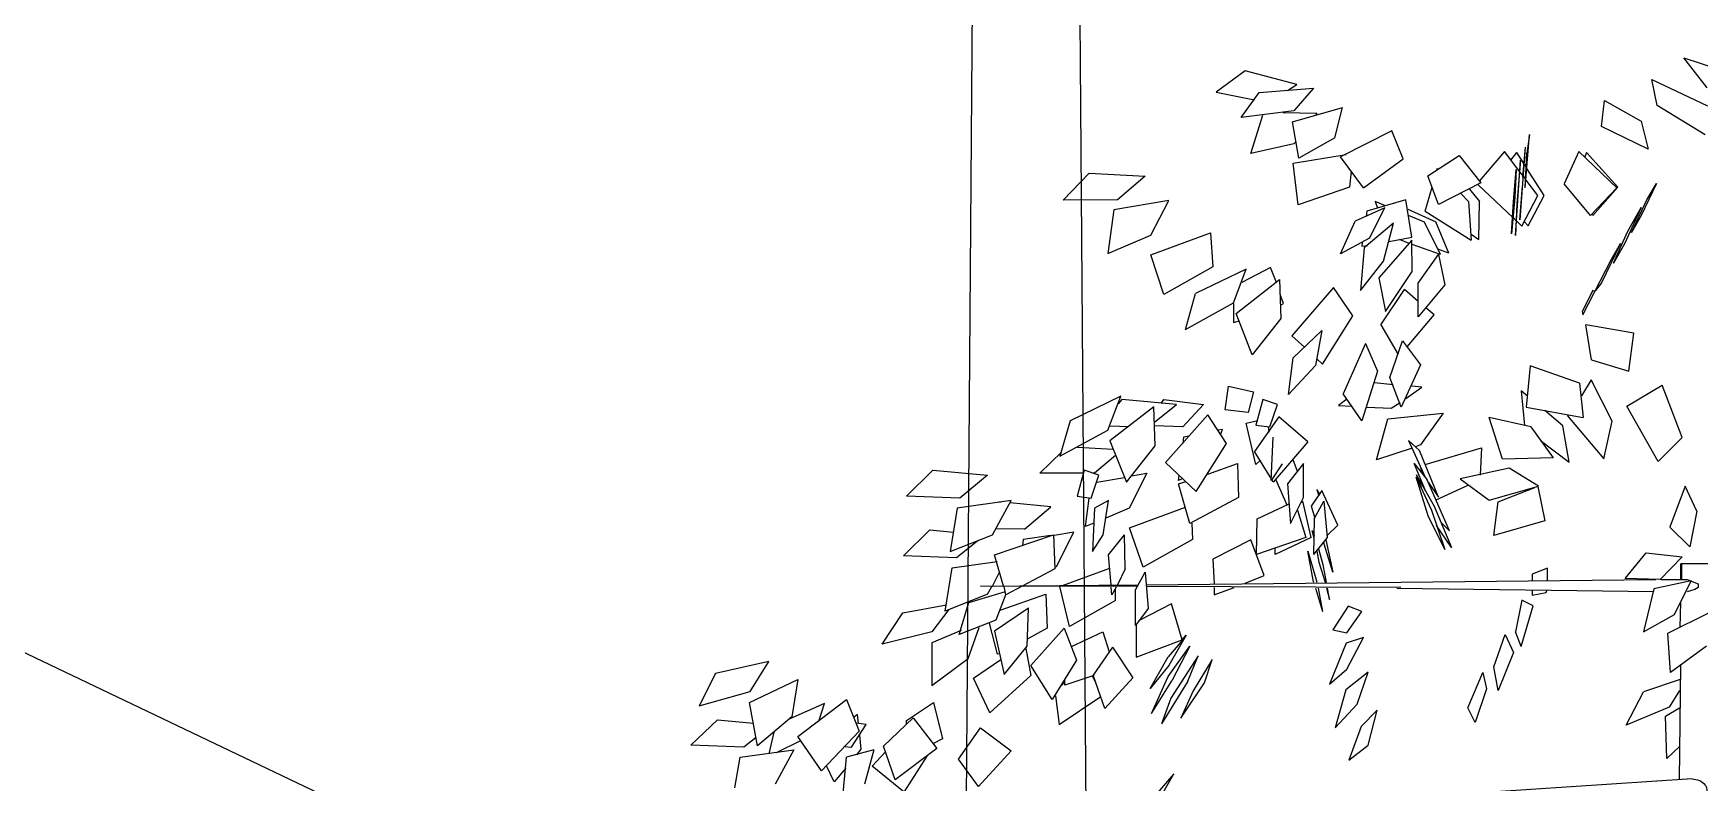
# Model space of a CAD drawing. Header units: millimetres. Extents: x 563079 to 571925, y 2063830 to 2067381.
# Drawn here: x 570962.07 to 570974.44, y 2066250.04 to 2066255.6 of the extents above; entities that cross this region are included whole.
import ezdxf

# ---------------------------------------------------------------- set-up
doc = ezdxf.new("R2010")
doc.units = ezdxf.units.MM
doc.header["$MEASUREMENT"] = 0
for name, color, linetype in [('MATCATDUONG', 8, 'Continuous'), ('MC', 7, 'Continuous'), ('SO', 48, 'Continuous')]:
    doc.layers.add(name, color=color, linetype=linetype)
doc.styles.add('TIEUDE', font='', dxfattribs={"width": 0.8})
doc.styles.get('TIEUDE').set_extended_font_data('.VnAvantH')
doc.dimstyles.new('DIM3', dxfattribs={"dimscale": 1.2, "dimtxt": 1.2, "dimasz": 0.4, "dimexe": 0, "dimexo": 0, "dimgap": 0.3, "dimtad": 1, "dimzin": 0, "dimdsep": 46, "dimtxsty": 'TIEUDE', "dimblk1": 'BOXFILLED', "dimblk2": 'BOXFILLED', "dimsah": 1, "dimcen": 0.09, "dimdle": 0.8, "dimclrd": 9, "dimclre": 9, "dimclrt": 7, "dimadec": 1, "dimazin": 0, "dimtfac": 1, "dimtmove": 2, "dimatfit": 3, "dimldrblk": 'BOXFILLED', "dimfxl": 1, "dimtolj": 1, "dimtzin": 0, "dimarcsym": 0})

# ---------------------------------------------------------------- blocks, each defined once
blk = doc.blocks.new('DEN3')
at = {"layer": 'MATCATDUONG', "color": 222, "elevation": 1.582}
blk.add_lwpolyline([(10945.718, 5254.759), (10945.148, 5329.777, -0.337838), (10960.652, 5350.568), (10973.241, 5353.472), (10972.96, 5354.523), (10959.336, 5351.477, 0.326638), (10943.702, 5330.861), (10943.126, 5254.759)], format="xyb", dxfattribs=at)
blk = doc.blocks.new('fasfsfsdf')
at = {"color": 99, "linetype": 'ByBlock'}
for p, q in [((596094.383, 2065640.816), (596094.021, 2065640.698)), ((596094.211, 2065640.594), (596094.383, 2065640.816)), ((596097.256, 2065640.619), (596097.641, 2065640.719)), ((596097.641, 2065640.719), (596097.855, 2065640.562)), ((596094.62, 2065640.655), (596094.207, 2065640.459)), ((596094.582, 2065640.462), (596094.62, 2065640.655)), ((596097.132, 2065640.591), (596097.28, 2065640.423)), ((596097.537, 2065640.559), (596097.132, 2065640.591)), ((596097.327, 2065640.573), (596097.256, 2065640.619)), ((596097.855, 2065640.562), (596097.57, 2065640.505)), ((596094.226, 2065640.245), (596094.582, 2065640.462)), ((596094.973, 2065640.498), (596094.701, 2065640.345)), ((596094.996, 2065640.305), (596094.973, 2065640.498)), ((596097.289, 2065640.341), (596096.918, 2065640.448)), ((596096.975, 2065640.223), (596096.918, 2065640.448)), ((596097.67, 2065640.373), (596097.537, 2065640.559)), ((596094.701, 2065640.345), (596094.649, 2065640.138)), ((596097.361, 2065640.409), (596097.108, 2065640.405)), ((596097.108, 2065640.405), (596097.118, 2065640.387)), ((596097.242, 2065640.07), (596097.289, 2065640.341)), ((596097.28, 2065640.423), (596097.67, 2065640.373)), ((596097.598, 2065640.106), (596097.508, 2065640.391)), ((596094.649, 2065640.138), (596094.996, 2065640.305)), ((596095.562, 2065639.852), (596095.529, 2065640.248)), ((596095.529, 2065640.248), (596095.548, 2065640.109)), ((596096.466, 2065640.066), (596096.552, 2065640.273)), ((596096.552, 2065640.273), (596096.932, 2065640.081)), ((596096.975, 2065640.223), (596097.242, 2065640.07)), ((596097.261, 2065640.195), (596097.28, 2065640.177)), ((596094.873, 2065639.856), (596095.106, 2065640.113)), ((596095.163, 2065640.12), (596094.882, 2065639.852)), ((596095.106, 2065640.113), (596095.12, 2065640.077)), ((596095.163, 2065640.12), (596095.272, 2065639.881)), ((596095.562, 2065639.852), (596095.548, 2065640.109)), ((596095.562, 2065640.152), (596095.581, 2065639.931)), ((596095.562, 2065640.152), (596095.6, 2065639.613)), ((596095.572, 2065640.031), (596095.624, 2065640.113)), ((596095.6, 2065639.97), (596095.715, 2065640.12)), ((596095.667, 2065640.056), (596095.624, 2065640.113)), ((596095.715, 2065640.12), (596095.9, 2065639.902)), ((596096.052, 2065640.091), (596095.891, 2065639.888)), ((596096.285, 2065639.941), (596096.052, 2065640.091)), ((596096.761, 2065639.852), (596096.466, 2065640.066)), ((596096.761, 2065639.852), (596096.932, 2065640.081)), ((596097.284, 2065640.034), (596096.89, 2065640.098)), ((596097.28, 2065640.177), (596097.598, 2065640.106)), ((596095.42, 2065639.795), (596095.548, 2065639.995)), ((596095.567, 2065640.027), (596095.553, 2065640.002)), ((596095.572, 2065639.938), (596095.577, 2065639.941)), ((596095.577, 2065639.941), (596095.6, 2065639.97)), ((596095.634, 2065639.496), (596095.596, 2065640.056)), ((596095.596, 2065640.056), (596095.624, 2065639.731)), ((596095.648, 2065639.749), (596095.629, 2065639.988)), ((596095.629, 2065639.988), (596095.639, 2065639.781)), ((596096.205, 2065639.727), (596096.285, 2065639.941)), ((596096.209, 2065639.988), (596096.214, 2065639.995)), ((596096.214, 2065639.984), (596096.214, 2065639.995)), ((596096.852, 2065639.974), (596096.866, 2065639.856)), ((596097.246, 2065639.724), (596097.284, 2065640.034)), ((596098.797, 2065639.959), (596098.383, 2065639.938)), ((596098.992, 2065639.76), (596098.797, 2065639.959)), ((596094.659, 2065639.763), (596094.587, 2065639.884)), ((596094.587, 2065639.884), (596094.701, 2065639.645)), ((596094.873, 2065639.856), (596095.058, 2065639.645)), ((596094.882, 2065639.852), (596095.077, 2065639.645)), ((596095.077, 2065639.645), (596095.272, 2065639.881)), ((596095.467, 2065639.795), (596095.553, 2065639.909)), ((596095.558, 2065639.913), (596095.572, 2065639.938)), ((596095.6, 2065639.613), (596095.581, 2065639.863)), ((596095.91, 2065639.874), (596095.653, 2065639.631)), ((596095.891, 2065639.888), (596096.205, 2065639.727)), ((596095.976, 2065639.842), (596095.9, 2065639.749)), ((596096.305, 2065639.677), (596096.252, 2065639.856)), ((596096.866, 2065639.856), (596097.246, 2065639.724)), ((596098.383, 2065639.938), (596098.588, 2065639.763)), ((596094.773, 2065639.52), (596094.659, 2065639.763)), ((596094.801, 2065639.524), (596094.701, 2065639.706)), ((596094.701, 2065639.706), (596094.825, 2065639.435)), ((596095.539, 2065639.57), (596095.42, 2065639.795)), ((596095.586, 2065639.567), (596095.467, 2065639.795)), ((596095.624, 2065639.731), (596095.634, 2065639.496)), ((596095.639, 2065639.781), (596095.662, 2065639.51)), ((596095.662, 2065639.51), (596095.648, 2065639.749)), ((596095.905, 2065639.467), (596095.9, 2065639.749)), ((596095.981, 2065639.749), (596095.962, 2065639.463)), ((596095.981, 2065639.749), (596096.038, 2065639.809)), ((596096.404, 2065639.485), (596096.447, 2065639.763)), ((596096.447, 2065639.763), (596096.737, 2065639.677)), ((596096.533, 2065639.735), (596096.538, 2065639.738)), ((596096.599, 2065639.717), (596096.676, 2065639.749)), ((596096.604, 2065639.702), (596096.823, 2065639.603)), ((596096.718, 2065639.478), (596096.604, 2065639.702)), ((596096.676, 2065639.749), (596096.657, 2065639.699)), ((596098.341, 2065639.499), (596098.207, 2065639.756)), ((596098.207, 2065639.756), (596098.616, 2065639.688)), ((596098.588, 2065639.763), (596098.992, 2065639.76)), ((596094.701, 2065639.645), (596094.773, 2065639.52)), ((596095.058, 2065639.645), (596095.063, 2065639.656)), ((596095.539, 2065639.57), (596095.567, 2065639.599)), ((596095.624, 2065639.603), (596095.586, 2065639.567)), ((596095.629, 2065639.606), (596095.624, 2065639.603)), ((596095.648, 2065639.628), (596095.629, 2065639.606)), ((596095.653, 2065639.631), (596095.648, 2065639.628)), ((596096.305, 2065639.677), (596095.962, 2065639.463)), ((596096.128, 2065639.367), (596096.224, 2065639.599)), ((596096.19, 2065639.356), (596096.309, 2065639.595)), ((596096.433, 2065639.692), (596096.224, 2065639.599)), ((596096.309, 2065639.595), (596096.428, 2065639.645)), ((596096.538, 2065639.588), (596096.756, 2065639.406)), ((596096.614, 2065639.306), (596096.538, 2065639.588)), ((596096.737, 2065639.677), (596096.742, 2065639.638)), ((596096.932, 2065639.36), (596096.823, 2065639.603)), ((596098.616, 2065639.688), (596098.659, 2065639.363)), ((596094.906, 2065639.292), (596094.801, 2065639.524)), ((596095.962, 2065639.506), (596095.905, 2065639.467)), ((596096.4, 2065639.231), (596096.404, 2065639.463)), ((596096.571, 2065639.453), (596096.404, 2065639.485)), ((596096.404, 2065639.463), (596096.647, 2065639.182)), ((596096.423, 2065639.438), (596096.495, 2065639.467)), ((596096.718, 2065639.478), (596096.932, 2065639.36)), ((596097.898, 2065639.517), (596097.879, 2065639.264)), ((596098.341, 2065639.353), (596097.898, 2065639.517)), ((596098.659, 2065639.363), (596098.341, 2065639.499)), ((596094.825, 2065639.435), (596094.906, 2065639.292)), ((596094.92, 2065639.321), (596094.854, 2065639.438)), ((596094.854, 2065639.438), (596094.996, 2065639.146)), ((596096.128, 2065639.367), (596096.209, 2065639.396)), ((596096.205, 2065639.356), (596096.157, 2065639.132)), ((596096.19, 2065639.356), (596096.4, 2065639.431)), ((596096.357, 2065639.142), (596096.205, 2065639.356)), ((596096.775, 2065639.417), (596096.733, 2065639.424)), ((596096.756, 2065639.406), (596096.785, 2065639.089)), ((596096.771, 2065639.446), (596096.775, 2065639.417)), ((596098.245, 2065639.06), (596098.341, 2065639.353)), ((596095.134, 2065638.907), (596094.92, 2065639.321)), ((596096.599, 2065638.932), (596096.4, 2065639.231)), ((596096.785, 2065639.089), (596096.614, 2065639.306)), ((596097.408, 2065639.149), (596097.451, 2065639.26)), ((596097.451, 2065639.26), (596097.665, 2065639.149)), ((596097.727, 2065638.996), (596097.632, 2065639.246)), ((596097.632, 2065639.246), (596098.008, 2065639.067)), ((596097.879, 2065639.264), (596098.245, 2065639.06)), ((596094.996, 2065639.146), (596095.039, 2065639.089)), ((596095.044, 2065639.082), (596095.058, 2065639.089)), ((596095.058, 2065639.089), (596095.139, 2065638.932)), ((596096.157, 2065639.132), (596096.357, 2065638.893)), ((596096.357, 2065638.893), (596096.357, 2065639.142)), ((596096.357, 2065639.007), (596096.457, 2065639.096)), ((596096.633, 2065638.835), (596096.457, 2065639.096)), ((596096.647, 2065639.182), (596096.599, 2065638.932)), ((596096.842, 2065638.9), (596096.985, 2065639.11)), ((596096.985, 2065639.11), (596097.294, 2065638.753)), ((596097.384, 2065639.171), (596097.375, 2065638.882)), ((596097.708, 2065638.918), (596097.384, 2065639.171)), ((596096.238, 2065638.907), (596096.3, 2065638.96)), ((596097.356, 2065638.992), (596097.38, 2065639.06)), ((596097.375, 2065638.982), (596097.356, 2065638.992)), ((596098.084, 2065638.8), (596097.727, 2065638.996)), ((596097.727, 2065638.992), (596097.727, 2065638.85)), ((596098.084, 2065638.8), (596098.008, 2065639.067)), ((596094.754, 2065638.771), (596095.11, 2065638.835)), ((596095.068, 2065638.575), (596095.11, 2065638.835)), ((596095.139, 2065638.932), (596095.134, 2065638.907)), ((596096.438, 2065638.671), (596096.238, 2065638.907)), ((596096.633, 2065638.835), (596096.504, 2065638.614)), ((596097.066, 2065638.543), (596096.842, 2065638.9)), ((596097.375, 2065638.882), (596097.589, 2065638.611)), ((596097.589, 2065638.611), (596097.708, 2065638.918)), ((596097.727, 2065638.85), (596097.684, 2065638.864)), ((596094.792, 2065638.489), (596094.754, 2065638.771)), ((596096.471, 2065638.714), (596096.338, 2065638.536)), ((596096.566, 2065638.443), (596096.471, 2065638.714)), ((596097.284, 2065638.589), (596097.07, 2065638.793)), ((596097.07, 2065638.793), (596097.118, 2065638.532)), ((596097.294, 2065638.753), (596097.199, 2065638.668)), ((596096.747, 2065638.696), (596096.657, 2065638.489)), ((596096.747, 2065638.696), (596096.913, 2065638.322)), ((596097.108, 2065638.582), (596097.066, 2065638.543)), ((596097.318, 2065638.318), (596097.284, 2065638.589)), ((596095.068, 2065638.575), (596094.792, 2065638.489)), ((596095.158, 2065638.4), (596095.524, 2065638.529)), ((596095.524, 2065638.529), (596095.553, 2065638.222)), ((596096.338, 2065638.536), (596096.481, 2065638.222)), ((596096.657, 2065638.489), (596096.775, 2065638.122)), ((596097.118, 2065638.532), (596097.318, 2065638.318)), ((596094.397, 2065637.997), (596094.544, 2065638.386)), ((596094.806, 2065638.229), (596094.544, 2065638.386)), ((596094.915, 2065638.118), (596095.072, 2065638.425)), ((596095.072, 2065638.425), (596095.144, 2065638.307)), ((596095.158, 2065638.4), (596095.13, 2065638.147)), ((596095.543, 2065638.304), (596095.591, 2065638.343)), ((596095.591, 2065638.343), (596095.567, 2065638.086)), ((596096.328, 2065638.372), (596096.404, 2065638.379)), ((596096.447, 2065638.286), (596096.328, 2065638.372)), ((596096.481, 2065638.222), (596096.566, 2065638.443)), ((596096.542, 2065638.389), (596096.68, 2065638.404)), ((596097.765, 2065638.379), (596097.579, 2065638.336)), ((596097.579, 2065638.336), (596097.617, 2065638.183)), ((596097.789, 2065638.204), (596097.765, 2065638.379)), ((596094.573, 2065637.819), (596094.806, 2065638.229)), ((596095.553, 2065638.222), (596095.13, 2065638.147)), ((596096.557, 2065638.215), (596096.49, 2065638.257)), ((596096.737, 2065638.222), (596096.557, 2065638.215)), ((596096.775, 2065638.122), (596096.913, 2065638.322)), ((596096.947, 2065638.236), (596096.847, 2065638.229)), ((596096.885, 2065638.282), (596096.947, 2065638.236)), ((596097.399, 2065638.243), (596097.508, 2065638.279)), ((596097.456, 2065638.076), (596097.399, 2065638.243)), ((596097.508, 2065638.279), (596097.56, 2065638.09)), ((596098.245, 2065638.279), (596097.95, 2065638.243)), ((596098.103, 2065638.076), (596097.95, 2065638.243)), ((596098.15, 2065638.243), (596098.555, 2065638.279)), ((596098.312, 2065638.111), (596098.15, 2065638.243)), ((596098.264, 2065638.25), (596098.245, 2065638.279)), ((596098.307, 2065637.936), (596098.317, 2065638.225)), ((596098.317, 2065638.225), (596098.645, 2065637.972)), ((596098.555, 2065638.279), (596098.583, 2065638.247)), ((596098.659, 2065638.051), (596098.564, 2065638.304)), ((596098.564, 2065638.304), (596098.94, 2065638.122)), ((596094.977, 2065637.84), (596094.915, 2065638.118)), ((596095.248, 2065638.158), (596094.977, 2065637.84)), ((596095.239, 2065638.165), (596095.248, 2065638.158)), ((596095.282, 2065638.083), (596095.415, 2065638.197)), ((596095.52, 2065638.076), (596095.829, 2065638.147)), ((596095.729, 2065637.836), (596095.829, 2065638.147)), ((596096.58, 2065638.136), (596096.171, 2065638.179)), ((596096.171, 2065638.179), (596096.338, 2065637.943)), ((596096.666, 2065637.833), (596096.58, 2065638.136)), ((596097.175, 2065637.965), (596097.389, 2065638.15)), ((596097.389, 2065638.15), (596097.57, 2065637.894)), ((596097.56, 2065638.09), (596097.456, 2065638.076)), ((596097.632, 2065638.104), (596097.546, 2065638.125)), ((596097.56, 2065637.797), (596097.632, 2065638.104)), ((596097.617, 2065638.183), (596097.789, 2065638.204)), ((596097.779, 2065637.954), (596097.917, 2065638.165)), ((596097.917, 2065638.165), (596098.231, 2065637.811)), ((596098.94, 2065638.122), (596099.016, 2065637.858)), ((596094.397, 2065637.997), (596094.573, 2065637.819)), ((596095.234, 2065637.815), (596095.282, 2065638.083)), ((596095.448, 2065637.976), (596095.234, 2065637.815)), ((596095.52, 2065638.076), (596095.353, 2065637.847)), ((596096.428, 2065637.976), (596096.305, 2065637.704)), ((596096.347, 2065637.901), (596096.428, 2065637.976)), ((596097.175, 2065637.965), (596097.432, 2065637.665)), ((596097.446, 2065637.679), (596097.432, 2065638.001)), ((596097.47, 2065638.076), (596097.465, 2065638.036)), ((596097.822, 2065638.018), (596097.808, 2065638.058)), ((596097.808, 2065638.058), (596097.841, 2065638.051)), ((596098.055, 2065638.008), (596098.098, 2065638.001)), ((596098.098, 2065638.001), (596098.103, 2065637.954)), ((596098.103, 2065638.076), (596098.312, 2065638.083)), ((596098.645, 2065638.083), (596098.502, 2065638.079)), ((596098.645, 2065637.972), (596098.521, 2065637.665)), ((596099.016, 2065637.858), (596098.659, 2065638.051)), ((596095.353, 2065637.847), (596095.729, 2065637.836)), ((596096.305, 2065637.797), (596095.886, 2065637.922)), ((596095.886, 2065637.922), (596095.895, 2065637.719)), ((596096.205, 2065637.555), (596096.347, 2065637.901)), ((596096.338, 2065637.943), (596096.376, 2065637.929)), ((596096.4, 2065637.919), (596096.666, 2065637.833)), ((596097.441, 2065637.687), (596097.57, 2065637.894)), ((596098.003, 2065637.597), (596097.779, 2065637.954)), ((596098.521, 2065637.665), (596098.307, 2065637.936)), ((596098.602, 2065637.865), (596098.759, 2065637.733)), ((596098.888, 2065637.926), (596098.621, 2065637.911)), ((596099.164, 2065637.733), (596099.002, 2065637.89)), ((596095.463, 2065637.637), (596095.681, 2065637.769)), ((596095.681, 2065637.769), (596096.043, 2065637.69)), ((596096.371, 2065637.722), (596096.238, 2065637.487)), ((596096.385, 2065637.804), (596096.29, 2065637.683)), ((596096.3, 2065637.597), (596096.385, 2065637.804)), ((596096.338, 2065637.776), (596096.328, 2065637.733)), ((596096.371, 2065637.722), (596096.333, 2065637.63)), ((596097.208, 2065637.551), (596097.208, 2065637.804)), ((596097.208, 2065637.804), (596097.327, 2065637.654)), ((596097.251, 2065637.744), (596097.284, 2065637.833)), ((596097.365, 2065637.801), (596097.446, 2065637.679)), ((596097.527, 2065637.829), (596097.56, 2065637.797)), ((596097.698, 2065637.804), (596097.689, 2065637.551)), ((596097.917, 2065637.726), (596097.698, 2065637.804)), ((596098.231, 2065637.811), (596098.003, 2065637.597)), ((596098.136, 2065637.679), (596098.131, 2065637.715)), ((596098.483, 2065637.712), (596098.369, 2065637.733)), ((596098.369, 2065637.733), (596098.502, 2065637.473)), ((596098.726, 2065637.719), (596098.835, 2065637.754)), ((596098.783, 2065637.547), (596098.726, 2065637.719)), ((596098.759, 2065637.733), (596098.769, 2065637.733)), ((596098.835, 2065637.754), (596098.888, 2065637.562)), ((596098.84, 2065637.733), (596099.164, 2065637.733)), ((596099.958, 2065637.754), (596099.554, 2065637.719)), ((596099.554, 2065637.719), (596099.758, 2065637.547)), ((596100.153, 2065637.562), (596099.958, 2065637.754)), ((596094.287, 2065637.451), (596094.373, 2065637.637)), ((596094.373, 2065637.637), (596094.487, 2065637.333)), ((596095.467, 2065637.633), (596095.415, 2065637.38)), ((596095.829, 2065637.533), (596095.463, 2065637.637)), ((596095.762, 2065637.519), (596095.491, 2065637.626)), ((596096.043, 2065637.69), (596095.829, 2065637.533)), ((596095.981, 2065637.644), (596096.224, 2065637.533)), ((596096.124, 2065637.305), (596096.29, 2065637.683)), ((596096.281, 2065637.665), (596096.205, 2065637.555)), ((596096.371, 2065637.704), (596096.257, 2065637.458)), ((596096.281, 2065637.415), (596096.371, 2065637.704)), ((596096.305, 2065637.605), (596096.305, 2065637.608)), ((596096.951, 2065637.348), (596097.07, 2065637.605)), ((596097.07, 2065637.605), (596097.151, 2065637.487)), ((596097.085, 2065637.576), (596097.108, 2065637.612)), ((596097.108, 2065637.612), (596097.094, 2065637.565)), ((596097.327, 2065637.654), (596097.304, 2065637.358)), ((596097.413, 2065637.683), (596097.332, 2065637.498)), ((596097.432, 2065637.665), (596097.441, 2065637.683)), ((596097.441, 2065637.683), (596097.441, 2065637.687)), ((596098.05, 2065637.358), (596098.136, 2065637.654)), ((596098.136, 2065637.654), (596098.079, 2065637.672)), ((596098.103, 2065637.694), (596098.136, 2065637.679)), ((596098.74, 2065637.665), (596098.536, 2065637.701)), ((596095.795, 2065637.269), (596095.762, 2065637.519)), ((596096.238, 2065637.487), (596096.109, 2065637.18)), ((596097.056, 2065637.526), (596097.032, 2065637.255)), ((596097.127, 2065637.394), (596097.056, 2065637.526)), ((596097.151, 2065637.487), (596097.123, 2065637.401)), ((596097.151, 2065637.255), (596097.213, 2065637.526)), ((596097.304, 2065637.358), (596097.208, 2065637.551)), ((596097.223, 2065637.515), (596097.213, 2065637.526)), ((596097.551, 2065637.394), (596097.313, 2065637.505)), ((596097.689, 2065637.551), (596098.05, 2065637.358)), ((596098.498, 2065637.326), (596098.084, 2065637.48)), ((596098.502, 2065637.473), (596098.674, 2065637.398)), ((596098.655, 2065637.53), (596098.759, 2065637.473)), ((596098.693, 2065637.276), (596098.655, 2065637.53)), ((596098.759, 2065637.473), (596098.773, 2065637.151)), ((596098.888, 2065637.562), (596098.783, 2065637.547)), ((596098.826, 2065637.337), (596098.797, 2065637.547)), ((596099.083, 2065637.483), (596099.387, 2065637.512)), ((596099.278, 2065637.316), (596099.083, 2065637.483)), ((596099.516, 2065637.276), (596099.378, 2065637.53)), ((596099.378, 2065637.53), (596099.777, 2065637.473)), ((596099.454, 2065637.515), (596099.463, 2065637.519)), ((596099.463, 2065637.519), (596099.463, 2065637.515)), ((596099.758, 2065637.547), (596100.153, 2065637.562)), ((596099.777, 2065637.473), (596099.83, 2065637.151)), ((596094.287, 2065637.451), (596094.34, 2065637.187)), ((596095.415, 2065637.38), (596095.795, 2065637.269)), ((596096.109, 2065637.18), (596096.219, 2065637.344)), ((596096.124, 2065637.305), (596096.186, 2065637.366)), ((596096.257, 2065637.458), (596096.157, 2065637.166)), ((596096.157, 2065637.166), (596096.281, 2065637.415)), ((596097.032, 2065637.269), (596096.951, 2065637.348)), ((596097.127, 2065637.394), (596097.132, 2065637.13)), ((596097.251, 2065637.458), (596097.189, 2065637.255)), ((596097.556, 2065637.13), (596097.551, 2065637.394)), ((596098.036, 2065637.362), (596098.031, 2065637.241)), ((596098.764, 2065637.362), (596098.826, 2065637.337)), ((596094.487, 2065637.333), (596094.34, 2065637.187)), ((596097.042, 2065637.237), (596096.99, 2065636.998)), ((596097.032, 2065637.255), (596097.132, 2065637.13)), ((596097.051, 2065637.198), (596097.056, 2065637.223)), ((596097.142, 2065637.308), (596097.127, 2065637.269)), ((596097.127, 2065637.248), (596097.142, 2065637.308)), ((596097.151, 2065637.255), (596097.418, 2065637.13)), ((596097.189, 2065637.255), (596097.556, 2065637.13)), ((596097.499, 2065636.973), (596097.598, 2065637.237)), ((596097.598, 2065637.237), (596097.879, 2065637.094)), ((596098.031, 2065637.241), (596098.398, 2065637.034)), ((596098.398, 2065637.034), (596098.498, 2065637.326)), ((596098.531, 2065637.023), (596098.536, 2065637.276)), ((596098.655, 2065637.126), (596098.536, 2065637.276)), ((596098.773, 2065637.151), (596098.693, 2065637.276)), ((596099.04, 2065637.041), (596098.911, 2065637.294)), ((596098.911, 2065637.294), (596099.059, 2065637.269)), ((596099.064, 2065637.276), (596099.054, 2065637.023)), ((596099.501, 2065637.126), (596099.064, 2065637.276)), ((596099.083, 2065637.269), (596099.287, 2065637.241)), ((596099.278, 2065637.316), (596099.487, 2065637.319)), ((596099.287, 2065637.241), (596099.292, 2065637.194)), ((596099.83, 2065637.151), (596099.516, 2065637.276)), ((596099.625, 2065637.23), (596099.782, 2065637.105)), ((596099.982, 2065637.312), (596099.806, 2065637.294)), ((596100.177, 2065637.119), (596099.982, 2065637.312)), ((596094.663, 2065637.141), (596094.397, 2065637.112)), ((596094.397, 2065637.112), (596094.559, 2065636.944)), ((596094.82, 2065636.952), (596094.663, 2065637.141)), ((596096.99, 2065636.998), (596097.051, 2065637.198)), ((596097.061, 2065637.052), (596097.094, 2065637.169)), ((596097.108, 2065637.155), (596097.094, 2065637.073)), ((596097.175, 2065637.155), (596097.118, 2065636.959)), ((596097.132, 2065636.927), (596097.175, 2065637.155)), ((596097.418, 2065637.13), (596097.418, 2065637.176)), ((596098.635, 2065636.905), (596098.655, 2065637.126)), ((596099.435, 2065636.895), (596099.501, 2065637.126)), ((596099.782, 2065637.105), (596100.177, 2065637.119)), ((596094.173, 2065637.059), (596094.406, 2065637.059)), ((596094.373, 2065637.059), (596094.383, 2065637.059)), ((596094.406, 2065637.059), (596094.402, 2065637.059)), ((596094.402, 2065637.059), (596094.402, 2065636.944)), ((596094.406, 2065636.944), (596094.406, 2065637.059)), ((596095.396, 2065637.027), (596095.51, 2065636.984)), ((596095.396, 2065636.937), (596095.396, 2065637.027)), ((596095.51, 2065636.984), (596095.51, 2065636.937)), ((596097.037, 2065636.923), (596097.061, 2065637.052)), ((596097.094, 2065637.073), (596097.047, 2065636.923)), ((596097.641, 2065636.916), (596097.499, 2065636.973)), ((596097.879, 2065637.094), (596097.87, 2065636.912)), ((596098.383, 2065636.998), (596098.36, 2065636.727)), ((596098.455, 2065636.866), (596098.383, 2065636.998)), ((596098.531, 2065637.023), (596098.588, 2065636.905)), ((596098.997, 2065636.898), (596098.645, 2065637.027)), ((596099.054, 2065637.034), (596099.04, 2065637.041)), ((596099.054, 2065637.023), (596099.416, 2065636.83)), ((596099.516, 2065636.895), (596099.463, 2065636.998)), ((596099.815, 2065637.03), (596099.482, 2065637.077)), ((596099.868, 2065636.709), (596099.815, 2065637.03)), ((596094.359, 2065636.944), (596094.278, 2065636.912)), ((596094.278, 2065636.912), (596094.278, 2065636.884)), ((596094.278, 2065636.884), (596094.302, 2065636.87)), ((596094.302, 2065636.87), (596094.359, 2065636.852)), ((596094.454, 2065636.684), (596094.33, 2065636.934)), ((596094.33, 2065636.934), (596094.606, 2065636.873)), ((596094.554, 2065636.944), (596094.359, 2065636.944)), ((596094.559, 2065636.944), (596094.82, 2065636.952)), ((596098.374, 2065636.905), (596094.592, 2065636.944)), ((596096.514, 2065636.88), (596094.606, 2065636.855)), ((596094.606, 2065636.873), (596094.682, 2065636.556)), ((596094.606, 2065636.855), (596094.606, 2065636.862)), ((596095.405, 2065636.848), (596095.401, 2065636.862)), ((596095.51, 2065636.866), (596095.51, 2065636.827)), ((596096.485, 2065636.884), (596098.374, 2065636.891)), ((596097.037, 2065636.88), (596097.013, 2065636.795)), ((596097.013, 2065636.795), (596097.028, 2065636.88)), ((596097.047, 2065636.923), (596097.037, 2065636.923)), ((596097.118, 2065636.88), (596097.066, 2065636.705)), ((596097.099, 2065636.88), (596097.066, 2065636.705)), ((596097.118, 2065636.959), (596097.108, 2065636.923)), ((596097.127, 2065636.923), (596097.132, 2065636.927)), ((596097.87, 2065636.83), (596097.722, 2065636.884)), ((596097.87, 2065636.884), (596097.87, 2065636.83)), ((596099.606, 2065636.895), (596098.434, 2065636.905)), ((596098.441, 2065636.891), (596099.606, 2065636.895)), ((596098.455, 2065636.602), (596098.455, 2065636.866)), ((596098.597, 2065636.887), (596098.631, 2065636.83)), ((596098.602, 2065636.788), (596098.602, 2065636.877)), ((596098.631, 2065636.83), (596098.635, 2065636.887)), ((596098.945, 2065636.595), (596099.016, 2065636.891)), ((596099.416, 2065636.83), (596099.43, 2065636.891)), ((596099.692, 2065636.773), (596099.42, 2065636.855)), ((596099.43, 2065636.891), (596099.435, 2065636.895)), ((596099.52, 2065636.891), (596099.516, 2065636.895)), ((596099.554, 2065636.834), (596099.52, 2065636.891)), ((596094.411, 2065636.588), (596094.406, 2065636.773)), ((596095.51, 2065636.827), (596095.405, 2065636.848)), ((596095.501, 2065636.748), (596095.586, 2065636.791)), ((596095.591, 2065636.445), (596095.501, 2065636.748)), ((596095.586, 2065636.791), (596095.634, 2065636.556)), ((596096.775, 2065636.705), (596096.875, 2065636.745)), ((596096.875, 2065636.745), (596096.99, 2065636.57)), ((596098.107, 2065636.495), (596098.188, 2065636.763)), ((596098.188, 2065636.763), (596098.421, 2065636.641)), ((596098.36, 2065636.727), (596098.455, 2065636.602)), ((596098.602, 2065636.788), (596098.945, 2065636.595)), ((596099.121, 2065636.834), (596099.111, 2065636.581)), ((596099.458, 2065636.716), (596099.121, 2065636.834)), ((596099.259, 2065636.449), (596099.249, 2065636.73)), ((596099.249, 2065636.73), (596099.501, 2065636.559)), ((596099.416, 2065636.834), (596099.492, 2065636.641)), ((596099.554, 2065636.834), (596099.868, 2065636.709)), ((596099.763, 2065636.534), (596099.692, 2065636.773)), ((596100.182, 2065636.695), (596099.858, 2065636.755)), ((596094.502, 2065636.545), (596094.192, 2065636.698)), ((596094.682, 2065636.556), (596094.454, 2065636.684)), ((596096.885, 2065636.548), (596096.775, 2065636.705)), ((596098.45, 2065636.606), (596098.45, 2065636.367)), ((596099.478, 2065636.388), (596099.539, 2065636.62)), ((596099.492, 2065636.641), (596099.763, 2065636.534)), ((596099.839, 2065636.72), (596099.967, 2065636.556)), ((596100.334, 2065636.463), (596100.182, 2065636.695)), ((596094.483, 2065636.252), (596094.502, 2065636.545)), ((596095.591, 2065636.445), (596095.634, 2065636.556)), ((596095.71, 2065636.534), (596095.648, 2065636.402)), ((596095.795, 2065636.295), (596095.71, 2065636.534)), ((596096.885, 2065636.277), (596096.761, 2065636.513)), ((596096.761, 2065636.513), (596096.89, 2065636.47)), ((596096.99, 2065636.57), (596096.885, 2065636.548)), ((596098.107, 2065636.495), (596098.079, 2065636.531)), ((596098.079, 2065636.531), (596098.207, 2065636.306)), ((596098.45, 2065636.367), (596098.107, 2065636.495)), ((596098.107, 2065636.491), (596098.212, 2065636.37)), ((596098.697, 2065636.556), (596098.65, 2065636.406)), ((596098.93, 2065636.445), (596098.697, 2065636.556)), ((596098.983, 2065636.581), (596098.892, 2065636.345)), ((596099.23, 2065636.306), (596098.983, 2065636.581)), ((596099.111, 2065636.581), (596099.254, 2065636.502)), ((596099.501, 2065636.559), (596099.43, 2065636.238)), ((596099.696, 2065636.356), (596099.615, 2065636.588)), ((596099.749, 2065636.566), (596099.967, 2065636.474)), ((596099.967, 2065636.556), (596100.334, 2065636.463)), ((596094.216, 2065636.449), (596094.483, 2065636.252)), ((596095.648, 2065636.402), (596095.762, 2065636.12)), ((596096.89, 2065636.47), (596097.013, 2065636.167)), ((596098.065, 2065636.188), (596097.989, 2065636.377)), ((596097.989, 2065636.377), (596098.193, 2065636.063)), ((596098.212, 2065636.224), (596098.05, 2065636.449)), ((596098.05, 2065636.449), (596098.184, 2065636.192)), ((596098.345, 2065636.135), (596098.212, 2065636.37)), ((596098.626, 2065636.441), (596098.474, 2065636.213)), ((596098.626, 2065636.441), (596098.769, 2065636.234)), ((596099.268, 2065636.431), (596099.23, 2065636.231)), ((596099.43, 2065636.238), (596099.259, 2065636.449)), ((596099.463, 2065636.391), (596099.478, 2065636.388)), ((596099.967, 2065636.156), (596099.696, 2065636.356)), ((596099.967, 2065636.474), (596099.967, 2065636.156)), ((596094.416, 2065635.457), (596094.406, 2065636.306)), ((596095.762, 2065636.12), (596095.795, 2065636.295)), ((596095.876, 2065636.252), (596095.848, 2065636.131)), ((596095.986, 2065635.992), (596095.876, 2065636.252)), ((596096.728, 2065636.256), (596096.894, 2065636.124)), ((596096.809, 2065636.017), (596096.728, 2065636.256)), ((596097.013, 2065636.167), (596096.885, 2065636.277)), ((596097.884, 2065636.349), (596098.027, 2065636.117)), ((596097.941, 2065636.177), (596097.884, 2065636.349)), ((596098.207, 2065636.306), (596098.345, 2065636.135)), ((596098.683, 2065635.985), (596098.769, 2065636.234)), ((596098.769, 2065636.234), (596098.764, 2065636.231)), ((596098.764, 2065636.231), (596098.978, 2065636.16)), ((596098.892, 2065636.345), (596099.073, 2065636.053)), ((596099.073, 2065636.053), (596099.23, 2065636.306)), ((596099.23, 2065636.231), (596099.535, 2065635.953)), ((596099.658, 2065636.21), (596099.454, 2065636.349)), ((596101.314, 2065636.113), (596101.176, 2065636.334)), ((596101.176, 2065636.334), (596101.571, 2065636.245)), ((596101.571, 2065636.245), (596101.694, 2065636.006)), ((596094.411, 2065636.202), (596094.682, 2065636.11)), ((596094.416, 2065636.12), (596094.492, 2065635.995)), ((596094.811, 2065635.863), (596094.682, 2065636.11)), ((596095.848, 2065636.131), (596095.933, 2065635.881)), ((596096.894, 2065636.124), (596096.971, 2065635.842)), ((596098.117, 2065635.913), (596097.941, 2065636.177)), ((596098.027, 2065636.117), (596098.117, 2065635.913)), ((596098.065, 2065636.188), (596098.26, 2065635.871)), ((596098.336, 2065635.949), (596098.184, 2065636.192)), ((596098.336, 2065635.949), (596098.212, 2065636.224)), ((596098.474, 2065636.213), (596098.683, 2065635.985)), ((596098.745, 2065636.174), (596098.773, 2065636.227)), ((596098.978, 2065636.16), (596098.978, 2065636.206)), ((596098.978, 2065636.185), (596099.002, 2065636.16)), ((596099.535, 2065635.953), (596099.658, 2065636.21)), ((596101.319, 2065636.031), (596100.962, 2065636.202)), ((596100.962, 2065636.202), (596101.005, 2065635.924)), ((596101.694, 2065636.006), (596101.314, 2065636.113)), ((596094.521, 2065635.928), (596094.416, 2065635.992)), ((596094.492, 2065635.995), (596094.811, 2065635.863)), ((596095.933, 2065635.881), (596095.986, 2065635.992)), ((596096.971, 2065635.842), (596096.809, 2065636.017)), ((596098.193, 2065636.063), (596098.26, 2065635.871)), ((596099.021, 2065635.867), (596098.712, 2065636.074)), ((596099.049, 2065636.081), (596099.021, 2065635.867)), ((596099.953, 2065636.031), (596099.887, 2065635.76)), ((596100.153, 2065635.896), (596099.953, 2065636.031)), ((596100.6, 2065636.053), (596100.505, 2065635.817)), ((596100.962, 2065635.778), (596100.6, 2065636.053)), ((596100.805, 2065635.892), (596100.762, 2065636.024)), ((596100.762, 2065636.024), (596101.019, 2065635.91)), ((596101.261, 2065635.71), (596101.319, 2065636.031)), ((596094.511, 2065635.614), (596094.521, 2065635.928)), ((596096.661, 2065635.974), (596096.78, 2065635.853)), ((596096.728, 2065635.714), (596096.661, 2065635.974)), ((596100.105, 2065635.917), (596099.929, 2065635.689)), ((596100.324, 2065635.706), (596100.105, 2065635.917)), ((596100.153, 2065635.871), (596100.153, 2065635.896)), ((596100.453, 2065635.867), (596100.529, 2065635.878)), ((596100.562, 2065635.699), (596100.453, 2065635.867)), ((596100.51, 2065635.874), (596100.519, 2065635.942)), ((596100.519, 2065635.942), (596100.543, 2065635.921)), ((596101.005, 2065635.924), (596101.261, 2065635.71)), ((596101.556, 2065635.903), (596101.29, 2065635.878)), ((596101.756, 2065635.714), (596101.556, 2065635.903)), ((596096.78, 2065635.853), (596096.871, 2065635.603)), ((596099.606, 2065635.842), (596099.378, 2065635.671)), ((596099.768, 2065635.61), (596099.606, 2065635.842)), ((596099.887, 2065635.76), (596099.958, 2065635.724)), ((596100.491, 2065635.685), (596100.5, 2065635.789)), ((596100.505, 2065635.817), (596100.786, 2065635.524)), ((596100.786, 2065635.524), (596100.962, 2065635.778)), ((596101.119, 2065635.66), (596100.938, 2065635.749)), ((596101.138, 2065635.81), (596101.176, 2065635.649)), ((596101.271, 2065635.771), (596101.361, 2065635.699)), ((596094.416, 2065635.703), (596094.511, 2065635.614)), ((596096.871, 2065635.603), (596096.728, 2065635.714)), ((596099.378, 2065635.671), (596099.62, 2065635.407)), ((596099.929, 2065635.689), (596100.239, 2065635.457)), ((596100.172, 2065635.364), (596100.001, 2065635.632)), ((596100.239, 2065635.457), (596100.324, 2065635.706)), ((596100.31, 2065635.664), (596100.41, 2065635.557)), ((596100.396, 2065635.678), (596100.467, 2065635.425)), ((596100.396, 2065635.678), (596100.6, 2065635.624)), ((596100.524, 2065635.642), (596100.491, 2065635.685)), ((596100.614, 2065635.703), (596100.562, 2065635.699)), ((596100.629, 2065635.3), (596100.6, 2065635.624)), ((596101.39, 2065635.624), (596100.99, 2065635.678)), ((596100.99, 2065635.678), (596101.128, 2065635.425)), ((596101.361, 2065635.699), (596101.756, 2065635.714)), ((596101.428, 2065635.396), (596101.39, 2065635.624)), ((596098.169, 2065635.5), (596098.307, 2065635.339)), ((596098.298, 2065635.275), (596098.169, 2065635.5)), ((596099.62, 2065635.407), (596099.768, 2065635.61)), ((596100.172, 2065635.364), (596100.41, 2065635.557)), ((596100.605, 2065635.542), (596100.691, 2065635.442)), ((596100.691, 2065635.442), (596100.748, 2065635.56)), ((596094.321, 2065635.464), (596094.283, 2065635.457)), ((596094.321, 2065635.464), (596095.819, 2065635.364))]:
    blk.add_line(p, q, dxfattribs=at)
blk.add_ellipse((596094.299, 2065635.37), major_axis=(-0.0621, 0.0621), ratio=1, start_param=-0.60005, end_param=1.090489, dxfattribs=at)
blk = doc.blocks.new('_BoxFilled')
at = {"color": 0, "linetype": 'ByBlock', "lineweight": -2}
blk.add_line((-0.5, 0), (-1, 0), dxfattribs=at)
at = {"color": 0, "linetype": 'ByBlock'}
blk.add_solid([(-0.5, 0.5), (0.5, 0.5), (-0.5, -0.5), (0.5, -0.5)], dxfattribs=at)

msp = doc.modelspace()

# ---------------------------------------------------------------- block references
at = {"layer": 'MATCATDUONG', "color": 30, "xscale": -0.4983398430049419, "yscale": 0.4983398430049419, "zscale": 0.4983398430049419}
msp.add_blockref('DEN3', (576423.48538, 2063604.36388, -0.78845), dxfattribs=at)
at = {"layer": 'SO', "color": 4, "xscale": -1}
msp.add_blockref('fasfsfsdf', (1167068.71048, 614.60337), dxfattribs=at)

# ---------------------------------------------------------------- leaders
at = {"layer": 'MC', "color": 9}
msp.add_leader([(570972.24497, 2066246.12072), (570955.29807, 2066254.2024), (570944.10719, 2066254.2024)], dimstyle='DIM3', override={"dimasz": 1.5, "dimgap": 0.3, "dimtad": 0}, dxfattribs=at)

doc.saveas('drawing.dxf')
